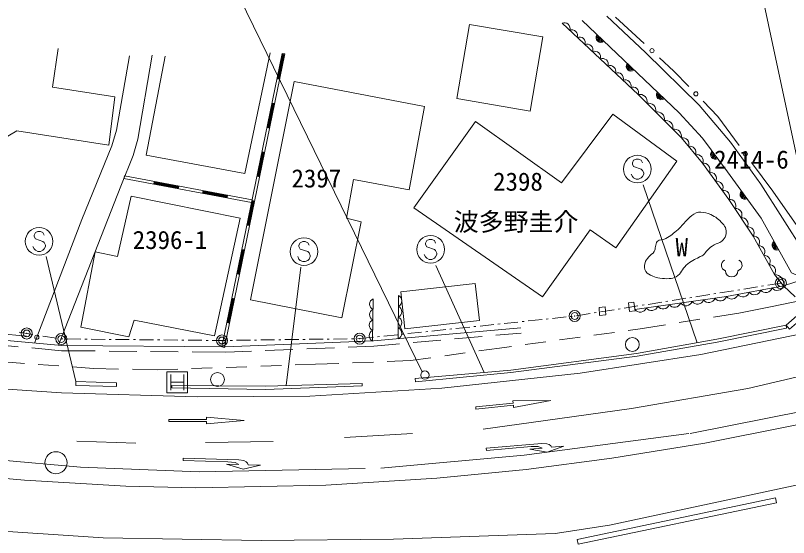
# Model space of a CAD drawing. Units: millimetres, scale not verified. Extents: x 40000 to 680000, y 20000 to 380000.
# Drawn here: x 362280 to 418139, y 235924 to 273673 of the extents above; entities that cross this region are included whole.
import ezdxf
from ezdxf.enums import TextEntityAlignment as Align

# ---------------------------------------------------------------- set-up
doc = ezdxf.new("R2010")
doc.units = ezdxf.units.MM
doc.header["$LTSCALE"] = 1000
doc.header["$PDMODE"] = 32
doc.header["$PDSIZE"] = 500
doc.linetypes.add('CHAIN', pattern=[18.5, 12, -1.5, 3.5, -1.5])
for name, color, linetype, lineweight in [('M-BGD', 7, 'Continuous', 13), ('M-BMK', 2, 'CHAIN', 13), ('M-BMK-OTRS', 5, 'Continuous', 13), ('M-BMK-ROW', 30, 'Continuous', 13), ('M-BMK-SRVR', 3, 'Continuous', 13), ('M-STR-HTXT', 7, 'Continuous', 13), ('M-STR-STRC', 7, 'Continuous', 13)]:
    doc.layers.add(name, color=color, linetype=linetype, lineweight=lineweight)
doc.layers.add('M-BMK-HTXT', color=7, linetype='Continuous')
doc.styles.add('ＭＳ ゴシック', font='')
doc.styles.get('ＭＳ ゴシック').set_extended_font_data('MS Gothic')

msp = doc.modelspace()

# ---------------------------------------------------------------- linework, layer by layer
at = {"layer": 'M-BGD'}
for p, q in [((405643, 273551), (407719, 271633)), ((377198, 249704), (381559, 270929)), ((381559, 270929), (381755, 270888)), ((377394, 249664), (381755, 270888)), ((381222, 269091), (381584, 270854)), ((381261, 269083), (381623, 270846)), ((381300, 269075), (381663, 270838)), ((381340, 269067), (381702, 270830)), ((381741, 270822), (381545, 270862)), ((408821, 270615), (409859, 269656)), ((409859, 269656), (410925, 268547)), ((381183, 269099), (381379, 269059)), ((380498, 265565), (380860, 267328)), ((380537, 265557), (380899, 267320)), ((380576, 265549), (380938, 267312)), ((380615, 265541), (380977, 267304)), ((381016, 267296), (380821, 267336)), ((411964, 267465), (413029, 266356)), ((413029, 266356), (414574, 264260)), ((380458, 265573), (380654, 265533)), ((379773, 262038), (380135, 263802)), ((379812, 262030), (380175, 263794)), ((379851, 262022), (380214, 263785)), ((379891, 262014), (380253, 263777)), ((380292, 263769), (380096, 263810)), ((406946, 263202), (406855, 263020)), ((407127, 263292), (406946, 263202)), ((407309, 263292), (407127, 263292)), ((407491, 263202), (407309, 263292)), ((407582, 263020), (407491, 263202)), ((406855, 263020), (406855, 262929)), ((406855, 262929), (406946, 262747)), ((406946, 262747), (407491, 262565)), ((407491, 262565), (407582, 262474)), ((415464, 263053), (417010, 260957)), ((370114, 261888), (370152, 262085)), ((379381, 260342), (370152, 262085)), ((379734, 262046), (379930, 262006)), ((406855, 262020), (406764, 262202)), ((406946, 261929), (406855, 262020)), ((407582, 262020), (407491, 261929)), ((407582, 262474), (407673, 262292)), ((407673, 262202), (407582, 262020)), ((407673, 262292), (407673, 262202)), ((379344, 260146), (370114, 261888)), ((372306, 261678), (372268, 261482)), ((374045, 261187), (372276, 261521)), ((374052, 261226), (372283, 261560)), ((374060, 261266), (372291, 261599)), ((374067, 261305), (372298, 261639)), ((407127, 261838), (406946, 261929)), ((407309, 261838), (407127, 261838)), ((407491, 261929), (407309, 261838)), ((374037, 261148), (374074, 261344)), ((375843, 261010), (375806, 260814)), ((377590, 260558), (375821, 260892)), ((377597, 260598), (375828, 260932)), ((377604, 260637), (375836, 260971)), ((417010, 260957), (419455, 257444)), ((377582, 260519), (375813, 260853)), ((377575, 260480), (377612, 260676)), ((379344, 260146), (379381, 260342)), ((379049, 258512), (379411, 260275)), ((379088, 258504), (379450, 260267)), ((379127, 258496), (379489, 260259)), ((379166, 258488), (379528, 260251)), ((379568, 260243), (379372, 260283)), ((379010, 258520), (379205, 258480)), ((363716, 257972), (363625, 257790)), ((363625, 257790), (363625, 257699)), ((363625, 257699), (363716, 257518)), ((363898, 258063), (363716, 257972)), ((363716, 257518), (364261, 257336)), ((364079, 258063), (363898, 258063)), ((364261, 257972), (364079, 258063)), ((364352, 257790), (364261, 257972)), ((363625, 256790), (363534, 256972)), ((364261, 257336), (364352, 257245)), ((364352, 257245), (364443, 257063)), ((364443, 256972), (364352, 256790)), ((364443, 257063), (364443, 256972)), ((382854, 257236), (382763, 257054)), ((382763, 257054), (382763, 256963)), ((382763, 256963), (382854, 256782)), ((383036, 257327), (382854, 257236)), ((383218, 257327), (383036, 257327)), ((383399, 257236), (383218, 257327)), ((383490, 257054), (383399, 257236)), ((392003, 257394), (391912, 257212)), ((391912, 257212), (391912, 257121)), ((391912, 257121), (392003, 256939)), ((392184, 257485), (392003, 257394)), ((392366, 257485), (392184, 257485)), ((392548, 257394), (392366, 257485)), ((392639, 257212), (392548, 257394)), ((363716, 256699), (363625, 256790)), ((363898, 256609), (363716, 256699)), ((364079, 256609), (363898, 256609)), ((364261, 256699), (364079, 256609)), ((364352, 256790), (364261, 256699)), ((378324, 254986), (378687, 256749)), ((378363, 254978), (378726, 256741)), ((378403, 254970), (378765, 256733)), ((378442, 254962), (378804, 256725)), ((378843, 256717), (378647, 256757)), ((382854, 256782), (383399, 256600)), ((383399, 256600), (383490, 256509)), ((383490, 256509), (383581, 256327)), ((391912, 256212), (391821, 256394)), ((392003, 256939), (392548, 256758)), ((392548, 256758), (392639, 256667)), ((392639, 256667), (392730, 256485)), ((392730, 256394), (392639, 256212)), ((392730, 256485), (392730, 256394)), ((382763, 256054), (382672, 256236)), ((382854, 255963), (382763, 256054)), ((383036, 255872), (382854, 255963)), ((383218, 255872), (383036, 255872)), ((383399, 255963), (383218, 255872)), ((383490, 256054), (383399, 255963)), ((383581, 256236), (383490, 256054)), ((383581, 256327), (383581, 256236)), ((392003, 256121), (391912, 256212)), ((392184, 256030), (392003, 256121)), ((392366, 256030), (392184, 256030)), ((392548, 256121), (392366, 256030)), ((392639, 256212), (392548, 256121)), ((378285, 254994), (378481, 254953)), ((418626, 253329), (417775, 254125)), ((377600, 251459), (377962, 253223)), ((377639, 251451), (378001, 253214)), ((377678, 251443), (378040, 253206)), ((377717, 251435), (378080, 253198)), ((378119, 253190), (377923, 253231)), ((388128, 253184), (388081, 250135)), ((389939, 250296), (389946, 253428)), ((416955, 252637), (418928, 253042)), ((414546, 252159), (416955, 252637)), ((412714, 251866), (414546, 252159)), ((377561, 251467), (377757, 251427)), ((410245, 251469), (411726, 251707)), ((406551, 250897), (407426, 251017)), ((407426, 251017), (409258, 251311)), ((360130, 250775), (363073, 250481)), ((394002, 250283), (395994, 250461)), ((396990, 250549), (398822, 250713)), ((401597, 250217), (403083, 250421)), ((404074, 250557), (405560, 250761)), ((360474, 249901), (362466, 249720)), ((377198, 249704), (377394, 249664)), ((386327, 249690), (388186, 249765)), ((388186, 249765), (390018, 249928)), ((391014, 250017), (393006, 250195)), ((397254, 249620), (398130, 249740)), ((399120, 249876), (400606, 250081)), ((363462, 249629), (365605, 249434)), ((365605, 249434), (368039, 249412)), ((369039, 249403), (371039, 249386)), ((372039, 249377), (374039, 249359)), ((375039, 249350), (377473, 249328)), ((377473, 249328), (379333, 249404)), ((380332, 249445), (382330, 249527)), ((383329, 249567), (385328, 249649)), ((393294, 249064), (394780, 249273)), ((395770, 249412), (397254, 249620)), ((361436, 248628), (362931, 248517)), ((386639, 248555), (388138, 248613)), ((389138, 248652), (390820, 248717)), ((390820, 248717), (392304, 248925)), ((363929, 248443), (365424, 248331)), ((366422, 248257), (367917, 248145)), ((367917, 248145), (369731, 248109)), ((370731, 248089), (372545, 248052)), ((372545, 248052), (374004, 248103)), ((375003, 248138), (376502, 248191)), ((377502, 248226), (379001, 248278)), ((380000, 248313), (381499, 248366)), ((382499, 248401), (383958, 248452)), ((383958, 248452), (385640, 248517)), ((373218, 246398), (373218, 247898)), ((373218, 247898), (374718, 247898)), ((373499, 247710), (373499, 246585)), ((374436, 247710), (374436, 246585)), ((374718, 247898), (374718, 246398)), ((373499, 247148), (374436, 247148)), ((374718, 246398), (373218, 246398))]:
    msp.add_line(p, q, dxfattribs=at)
for points in [[(417775, 254125), (419337, 254630), (430486, 257394), (435100, 258682), (443456, 261665), (453948, 265746), (463662, 270171), (469558, 273177), (468405, 275047), (466481, 278490), (464106, 283833), (460750, 292857)], [(365358, 271283), (364968, 268495), (369455, 267778), (369019, 264304), (362382, 265332), (359936, 263915), (359508, 260815), (358682, 260955), (357476, 253179), (355378, 253460), (355253, 252826), (352335, 253210), (352449, 253833), (348416, 254368), (349448, 262532), (342344, 263544), (343671, 272558), (348230, 271883), (348510, 273565)], [(403219, 273299), (410239, 266626), (411911, 264808), (413723, 262378), (416169, 259024), (418350, 255056), (419337, 254630)], [(419268, 256564), (416132, 261475), (413944, 264521), (411690, 267187), (407810, 270998), (405009, 273613)], [(417775, 254125), (417116, 254948), (415587, 257720), (413832, 260369), (411926, 262986), (410395, 264814), (407284, 267950), (401775, 273111)], [(373086, 270730), (371715, 263564), (378850, 262255), (380673, 270964)], [(363667, 249985), (363819, 250406), (367077, 258916), (369237, 264254), (369590, 265376), (370525, 270745)], [(365384, 249829), (369884, 261321), (370788, 263549), (371131, 264717), (372151, 270808)], [(407035, 252417), (413655, 253343), (417775, 254125)], [(357369, 250559), (365624, 249807), (377467, 249702), (388162, 250138), (398789, 251084)], [(407156, 249239), (412958, 250263), (417962, 251270), (418000, 251070), (412985, 250056), (407193, 249038)], [(391157, 247415), (398061, 248035), (407156, 249239)], [(407193, 249038), (398070, 247854), (391183, 247184), (391157, 247415)]]:
    msp.add_lwpolyline(points, dxfattribs=at)
for points in [[(394176, 267658), (399472, 266764), (400378, 272136), (395081, 273029)], [(379271, 253105), (382416, 268904), (391841, 267097), (390735, 261068), (386700, 261816), (386201, 259012), (387260, 258763), (385851, 251799)], [(391064, 259764), (400357, 253318), (403805, 258179), (405648, 256881), (410075, 263135), (405433, 266532), (401741, 261562), (395531, 266015)], [(366999, 251134), (370478, 250438), (370852, 251643), (376659, 250520), (378520, 259027), (370634, 260606), (369651, 256242), (368032, 256591)], [(390129, 253694), (395501, 254289), (395798, 251617), (390425, 251022)], [(404447, 252563), (404886, 252596), (404928, 252021), (404490, 251989)], [(406575, 252886), (406968, 252937), (407047, 252324), (406655, 252273)], [(417962, 251270), (419129, 252295), (419383, 252005), (418216, 250980)], [(366643, 247195), (369586, 247112), (369578, 246834), (366635, 246917)], [(373586, 246906), (380372, 246872), (387336, 247068), (387338, 246900), (380354, 246636), (373588, 246738)], [(402866, 235794), (417202, 238792), (417276, 238437), (402940, 235439)]]:
    msp.add_lwpolyline(points, close=True, dxfattribs=at)
for centre, radius in [((408270, 271124), 150), ((411444, 268006), 150), ((415019, 263656), 150), ((407218, 262565), 1000), ((363988, 257336), 1000), ((383127, 256600), 1000), ((392275, 256758), 1000), ((363819, 250406), 150), ((406853, 249885), 500), ((376881, 247353), 500), ((391865, 247671), 305)]:
    msp.add_circle(centre, radius, dxfattribs=at)
for centre, radius, start, end in [((401941, 272736), 410, 339.8289, 113.9113), ((402492, 272220), 410, 339.8289, 113.9113), ((403043, 271704), 410, 339.8289, 113.9113), ((404592, 272069), 354, 145.2476, 307.6527), ((404592, 272069), 283, 147.4716, 305.4287), ((404592, 272069), 212, 151.2179, 301.6824), ((404592, 272069), 142, 158.9297, 293.9706), ((404592, 272069), 100, 169.2473, 283.653), ((403594, 271188), 410, 339.8289, 113.9113), ((404145, 270672), 410, 339.8289, 113.9113), ((404696, 270156), 410, 339.8289, 113.9113), ((405247, 269640), 410, 339.8289, 113.9113), ((406766, 270002), 354, 145.2476, 307.6527), ((406766, 270002), 283, 147.4716, 305.4287), ((406766, 270002), 212, 151.2179, 301.6824), ((406766, 270002), 142, 158.9297, 293.9706), ((406766, 270002), 100, 169.2473, 283.653), ((405798, 269124), 410, 339.8289, 113.9113), ((406348, 268608), 410, 339.8289, 113.9113), ((406899, 268092), 410, 339.8289, 113.9113), ((408941, 267935), 354, 145.2476, 307.6527), ((407407, 267450), 515, 345.7465, 103.7772), ((408941, 267935), 283, 147.4716, 305.4287), ((408941, 267935), 212, 151.2179, 301.6824), ((408941, 267935), 142, 158.9297, 293.9706), ((408941, 267935), 100, 169.2473, 283.653), ((408029, 266822), 515, 345.7465, 103.7772), ((408651, 266195), 515, 345.7465, 103.7772), ((409273, 265568), 515, 345.7465, 103.7772), ((409895, 264941), 515, 345.7465, 103.7772), ((410504, 264386), 441, 335.6297, 104.3009), ((411014, 263777), 441, 335.6297, 104.3009), ((412860, 263626), 354, 135.5103, 297.9155), ((412860, 263626), 283, 137.7343, 295.6914), ((412860, 263626), 212, 141.4806, 291.9451), ((412860, 263626), 142, 149.1924, 284.2334), ((412860, 263626), 100, 159.51, 273.9157), ((411525, 263168), 441, 335.6297, 104.3009), ((412001, 262539), 453, 332.6498, 99.4725), ((412477, 261885), 453, 332.6498, 99.4725), ((412954, 261231), 453, 332.6498, 99.4725), ((413430, 260577), 453, 332.6498, 99.4725), ((414990, 260733), 354, 134.8933, 297.2985), ((414990, 260733), 283, 137.1173, 295.0744), ((414990, 260733), 212, 140.8637, 291.3281), ((413893, 259932), 440, 329.1544, 97.914), ((414990, 260733), 142, 148.5754, 283.6164), ((414990, 260733), 100, 158.893, 273.2987), ((414332, 259270), 440, 329.1544, 97.914), ((414770, 258608), 440, 329.1544, 97.914), ((415209, 257946), 440, 329.1544, 97.914), ((415614, 257283), 438, 324.3115, 93.4432), ((415996, 256590), 438, 324.3115, 93.4432), ((417307, 257066), 354, 127.5967, 290.0019), ((417307, 257066), 283, 129.8207, 287.7778), ((417307, 257066), 212, 133.567, 284.0315), ((417307, 257066), 142, 141.2788, 276.3198), ((417307, 257066), 100, 151.5965, 266.0021), ((413684, 255609), 402, 116.087, 255.3342), ((414380, 255609), 402, 284.6658, 63.913), ((416378, 255897), 438, 324.3115, 93.4432), ((416760, 255204), 438, 324.3115, 93.4432), ((414032, 255220), 450, 180, 0), ((417109, 254268), 681, 347.9158, 89.4185), ((414849, 253800), 477, 219.1476, 342.359), ((415673, 253957), 477, 219.1476, 342.359), ((416497, 254113), 477, 219.1476, 342.359), ((417321, 254269), 477, 219.1476, 342.359), ((388288, 252800), 416, 112.6029, 245.6232), ((389763, 253037), 432, 294.7511, 64.9924), ((411555, 253275), 474, 216.1717, 339.7525), ((412383, 253391), 474, 216.1717, 339.7525), ((413210, 253507), 474, 216.1717, 339.7525), ((414025, 253644), 477, 219.1476, 342.359), ((389762, 252254), 432, 294.7511, 64.9924), ((407418, 252696), 474, 216.1717, 339.7525), ((408245, 252812), 474, 216.1717, 339.7525), ((409073, 252928), 474, 216.1717, 339.7525), ((409900, 253044), 474, 216.1717, 339.7525), ((410728, 253159), 474, 216.1717, 339.7525), ((388276, 252038), 416, 112.6029, 245.6232), ((388264, 251276), 416, 112.6029, 245.6232), ((389760, 251471), 432, 294.7511, 64.9924), ((388253, 250513), 416, 112.6029, 245.6232), ((389758, 250688), 432, 294.7511, 64.9924)]:
    msp.add_arc(centre, radius, start, end, dxfattribs=at)
msp.add_open_spline([(408658, 257333), (408834, 257510), (409044, 257419), (409265, 257535), (409650, 257737), (409827, 257918), (410153, 258205), (410454, 258469), (410572, 258670), (410870, 258937), (411089, 259134), (411191, 259289), (411462, 259405), (411586, 259458), (411669, 259458), (411804, 259451), (412092, 259437), (412261, 259404), (412521, 259280), (412901, 259099), (413100, 258942), (413378, 258626), (413498, 258489), (413567, 258398), (413612, 258221), (413653, 258055), (413647, 257947), (413596, 257785), (413535, 257591), (413468, 257482), (413316, 257348), (413133, 257189), (412960, 257212), (412755, 257083), (412556, 256960), (412458, 256869), (412287, 256710), (412149, 256580), (412109, 256469), (411960, 256351), (411862, 256274), (411790, 256255), (411680, 256195), (411505, 256102), (411398, 256065), (411228, 255962), (411030, 255841), (410916, 255775), (410745, 255619), (410427, 255328), (410396, 255004), (410028, 254778), (409852, 254670), (409720, 254673), (409514, 254653), (409254, 254628), (409103, 254644), (408844, 254684), (408639, 254717), (408520, 254738), (408330, 254825), (408111, 254925), (407938, 254959), (407816, 255167), (407696, 255373), (407714, 255543), (407770, 255775), (407816, 255969), (407911, 256054), (408034, 256211), (408173, 256387), (408327, 256423), (408439, 256616), (408509, 256736), (408493, 256826), (408533, 256959), (408578, 257106), (408549, 257224), (408658, 257333)], degree=3, knots=[0, 0, 0, 0, 1, 1, 1, 2, 2, 2, 3, 3, 3, 4, 4, 4, 5, 5, 5, 6, 6, 6, 7, 7, 7, 8, 8, 8, 9, 9, 9, 10, 10, 10, 11, 11, 11, 12, 12, 12, 13, 13, 13, 14, 14, 14, 15, 15, 15, 16, 16, 16, 17, 17, 17, 18, 18, 18, 19, 19, 19, 20, 20, 20, 21, 21, 21, 22, 22, 22, 23, 23, 23, 24, 24, 24, 25, 25, 25, 26, 26, 26, 26], dxfattribs=at)
at = {"layer": 'M-BMK'}
msp.add_lwpolyline([(266799, 258746), (304542, 251379), (316735, 249091), (332126, 246122), (344926, 243542), (356399, 241943), (366983, 241001), (375542, 240678), (388679, 240933), (399039, 241872), (411039, 243452), (420020, 245240), (429306, 247451), (437116, 249695), (444117, 252068), (451083, 254850), (457061, 257127), (462680, 259661), (475781, 266050)], dxfattribs=at)
at = {"layer": 'M-BMK-OTRS'}
for points in [[(335785, 249998), (347231, 248155), (358814, 246846), (365614, 246379), (375406, 246098), (383558, 246144), (393093, 246713), (403091, 247811), (411802, 249169), (419992, 250854), (426100, 252245)], [(314520, 244845), (328518, 241641), (340883, 239098), (350785, 237502), (359540, 236505), (368609, 235893), (380031, 235702), (389600, 235819), (401275, 236221), (405211, 236823), (430723, 242298)]]:
    msp.add_lwpolyline(points, dxfattribs=at)
at = {"layer": 'M-BMK-ROW'}
for p, q in [((416636, 254169), (417581, 254320)), ((413180, 253616), (414168, 253774)), ((414464, 253821), (414612, 253845)), ((414908, 253892), (415896, 254050)), ((416192, 254098), (416340, 254122)), ((409724, 253063), (410712, 253221)), ((411008, 253268), (411156, 253292)), ((411452, 253339), (412440, 253497)), ((412736, 253545), (412884, 253568)), ((406268, 252509), (407256, 252668)), ((407552, 252715), (407700, 252739)), ((407996, 252786), (408984, 252944)), ((409280, 252992), (409428, 253015)), ((402812, 251956), (403800, 252114)), ((404096, 252162), (404244, 252186)), ((404540, 252233), (405528, 252391)), ((405824, 252438), (405972, 252462)), ((397144, 251354), (397294, 251370)), ((397592, 251401), (398587, 251506)), ((398885, 251537), (399034, 251553)), ((399332, 251584), (400327, 251689)), ((400625, 251720), (400775, 251736)), ((401073, 251767), (402067, 251871)), ((402366, 251903), (402515, 251918)), ((391923, 250806), (392072, 250822)), ((392371, 250853), (393365, 250958)), ((393664, 250989), (393813, 251005)), ((394111, 251036), (395106, 251140)), ((395404, 251172), (395553, 251187)), ((395852, 251219), (396846, 251323)), ((362540, 250762), (363090, 250679)), ((363090, 250679), (363528, 250610)), ((363825, 250563), (363973, 250539)), ((364269, 250493), (365257, 250337)), ((365553, 250290), (365590, 250284)), ((365590, 250284), (365703, 250283)), ((366003, 250280), (367003, 250270)), ((367303, 250267), (367453, 250266)), ((367753, 250263), (368753, 250253)), ((369053, 250250), (369203, 250249)), ((383052, 250250), (383202, 250252)), ((383502, 250256), (384502, 250269)), ((384802, 250273), (384952, 250275)), ((385252, 250279), (386252, 250293)), ((386551, 250297), (386701, 250299)), ((387001, 250303), (387149, 250305)), ((387149, 250305), (388144, 250409)), ((388442, 250441), (388592, 250456)), ((388890, 250488), (389884, 250592)), ((390183, 250623), (390332, 250639)), ((390630, 250670), (391625, 250775)), ((369503, 250246), (370503, 250236)), ((370803, 250233), (370953, 250232)), ((371253, 250229), (372253, 250219)), ((372553, 250216), (372703, 250215)), ((373003, 250212), (374002, 250202)), ((374302, 250199), (374452, 250198)), ((374752, 250195), (375752, 250185)), ((376052, 250182), (376202, 250181)), ((376502, 250178), (377202, 250171)), ((377202, 250171), (377502, 250175)), ((377802, 250179), (377952, 250181)), ((378252, 250185), (379252, 250199)), ((379552, 250203), (379702, 250205)), ((380002, 250209), (381002, 250222)), ((381302, 250226), (381452, 250228)), ((381752, 250232), (382752, 250246))]:
    msp.add_line(p, q, dxfattribs=at)
for centre in [(417581, 254320), (402689, 251937), (363090, 250679), (365590, 250284), (377202, 250171), (387149, 250305)]:
    msp.add_circle(centre, 400, dxfattribs=at)
for p in [(417581, 254320), (402689, 251937), (363090, 250679), (365590, 250284), (377202, 250171), (387149, 250305)]:
    msp.add_point(p, dxfattribs=at)
at = {"layer": 'M-BMK-SRVR'}
msp.add_circle((365207, 241331), 800, dxfattribs=at)
at = {"layer": 'M-STR-HTXT'}
for p, q in [((391678, 247912), (377587, 276804)), ((411547, 250014), (407644, 261437)), ((364495, 256246), (366643, 247195)), ((381846, 246913), (382910, 255472)), ((392642, 255598), (396158, 247864))]:
    msp.add_line(p, q, dxfattribs=at)
msp.add_lwpolyline([(390100, 283588), (414438, 283588), (421224, 251823)], dxfattribs=at)
at = {"layer": 'M-STR-STRC'}
for p, q in [((400959, 245841), (398227, 245814)), ((398227, 245814), (398244, 245652)), ((398276, 245327), (400959, 245841)), ((395536, 245381), (398244, 245652)), ((395536, 245381), (395552, 245218)), ((395552, 245218), (398260, 245489)), ((398260, 245489), (398276, 245327)), ((373353, 244470), (376074, 244471)), ((373353, 244470), (373353, 244307)), ((373353, 244307), (376074, 244308)), ((378795, 244391), (376074, 244635)), ((376074, 244635), (376074, 244471)), ((376074, 244145), (378795, 244391)), ((376074, 244308), (376074, 244145)), ((386047, 243154), (390978, 243442)), ((366703, 242903), (370972, 242744)), ((376000, 242800), (380908, 242880)), ((396299, 242383), (400310, 242730)), ((396314, 242215), (399545, 242496)), ((400059, 242499), (399545, 242496)), ((400339, 242396), (400059, 242499)), ((400676, 242709), (400310, 242730)), ((400846, 242648), (400676, 242709)), ((401899, 242531), (400702, 242091)), ((400961, 242560), (400846, 242648)), ((401007, 242454), (400961, 242560)), ((401899, 242531), (401007, 242454)), ((396314, 242215), (396299, 242383)), ((400339, 242396), (399448, 242319)), ((400702, 242091), (399448, 242319)), ((374393, 241494), (374397, 241661)), ((374393, 241494), (377634, 241401)), ((374397, 241661), (378422, 241546)), ((378145, 241345), (377634, 241401)), ((378412, 241211), (378145, 241345)), ((378783, 241483), (378422, 241546)), ((378945, 241403), (378783, 241483)), ((379049, 241303), (378945, 241403)), ((378412, 241211), (377518, 241236)), ((378738, 240866), (377518, 241236)), ((379977, 241166), (378738, 240866)), ((379083, 241192), (379049, 241303)), ((379977, 241166), (379083, 241192))]:
    msp.add_line(p, q, dxfattribs=at)
for points in [[(296842, 252253), (311303, 248789), (322956, 246099), (330722, 244416), (340234, 242801), (352521, 240981), (362938, 240067), (370265, 239631), (375305, 239511), (384710, 239715), (392735, 240222), (399175, 240845), (405381, 241662), (412101, 242747), (418488, 244018), (424066, 245238), (427089, 245991)], [(396062, 243770), (400402, 244373), (406784, 245248), (415201, 246703), (426191, 249291)]]:
    msp.add_lwpolyline(points, dxfattribs=at)

# ---------------------------------------------------------------- texts
at = {"layer": 'M-BGD', "style": 'ＭＳ ゴシック'}
for s, p in [('波多野圭介', (398452, 258757)), ('W', (410424, 256921))]:
    msp.add_text(s, height=1320, dxfattribs=at).set_placement(p, align=Align.MIDDLE_CENTER)
at = {"layer": 'M-BMK-HTXT', "style": 'ＭＳ ゴシック'}
for s, p in [('2414-6', (415457, 262200)), ('2397', (384021, 260839)), ('2398', (398590, 260605)), ('2396-1', (373447, 256390))]:
    msp.add_text(s, height=1320, dxfattribs=at).set_placement(p, align=Align.BOTTOM_CENTER)

doc.saveas('drawing.dxf')
